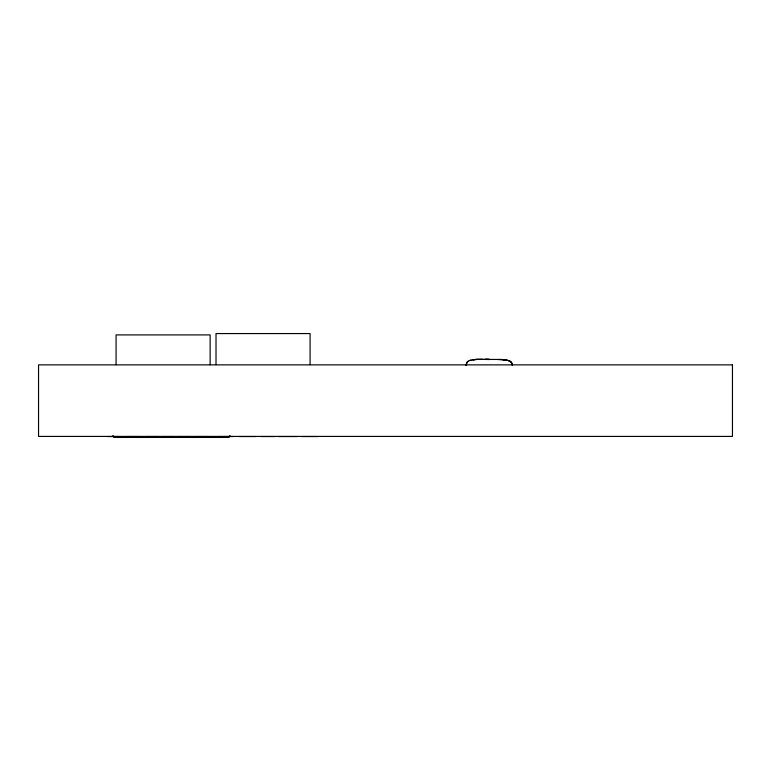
<?xml version="1.0" encoding="UTF-8"?>
<svg xmlns="http://www.w3.org/2000/svg" width="771" height="771" viewBox="0 0 771 771"><rect width="100%" height="100%" fill="white"/><g stroke="black" fill="none" stroke-linecap="round" stroke-linejoin="round"><path stroke-width="1.16" d="M465.896 365.309L466.85 362.765L465.983 365.232M466.571 363.218L467.072 362.409M467.226 362.148L468.228 361.194L467.804 361.532M468.932 360.741L468.845 360.818M489.238 359.344L477.326 359.431A35.823 35.823 0 0 0 472.739 359.845L477.422 359.363A35.823 35.823 0 0 0 472.825 359.778L469.221 360.635L471.014 360.105M477.326 359.431L482.068 359.344M478.251 359.421L500.177 359.45A35.823 35.823 0 0 1 502.943 359.556L506.595 360.028L502.846 359.633A35.823 35.823 0 0 0 500.09 359.527M107.41 436.55L120.343 436.55M125.712 436.55L140.303 436.55M146.683 436.55L158.662 436.55M162.228 436.55L174.207 436.55M177.773 436.55L189.994 436.55M194.996 436.55L207.216 436.55M218.501 436.55L233.44 436.55M239.608 436.55L255.876 436.55M260.916 436.55L275.083 436.55M278.36 436.55L297.057 436.55M301.471 436.55L318.028 436.55M497.931 359.527L504.774 359.749M485.653 359.344L489.286 359.45M485.566 359.421L489.19 359.527M502.846 359.633L507.501 360.211M505.603 359.951L506.508 360.105M507.414 360.288L509.583 360.847L509.111 360.741M508.311 360.481L511.356 362.592A5.069 5.069 0 0 1 511.925 363.71L512.436 365.406L512.011 363.642A5.069 5.069 0 0 0 511.443 362.515L509.853 361.136M508.715 360.597L509.207 360.674M509.496 360.924L510.922 361.859M510.2 361.377L510.826 361.936M511.443 362.515L511.925 363.71M310.087 364.625L310.087 333.564L216.015 333.564L216.015 364.625M210.136 364.77L210.136 334.903L116.074 334.903L116.074 364.77M112.643 436.155A4.356 4.356 0 0 0 115.727 437.436L227.156 437.436A4.356 4.356 0 0 0 230.24 436.155M230.057 435.981A4.115 4.115 0 0 1 227.146 437.186L115.737 437.186A4.115 4.115 0 0 1 112.826 435.981M229.507 436.135A3.855 3.855 0 0 1 227.657 436.906L115.226 436.906A3.855 3.855 0 0 1 113.376 436.135M467.322 362.071L466.985 362.486L467.322 362.071M732.45 364.866L38.55 364.866L38.55 436.415L732.45 436.415L732.45 364.866"/></g></svg>
